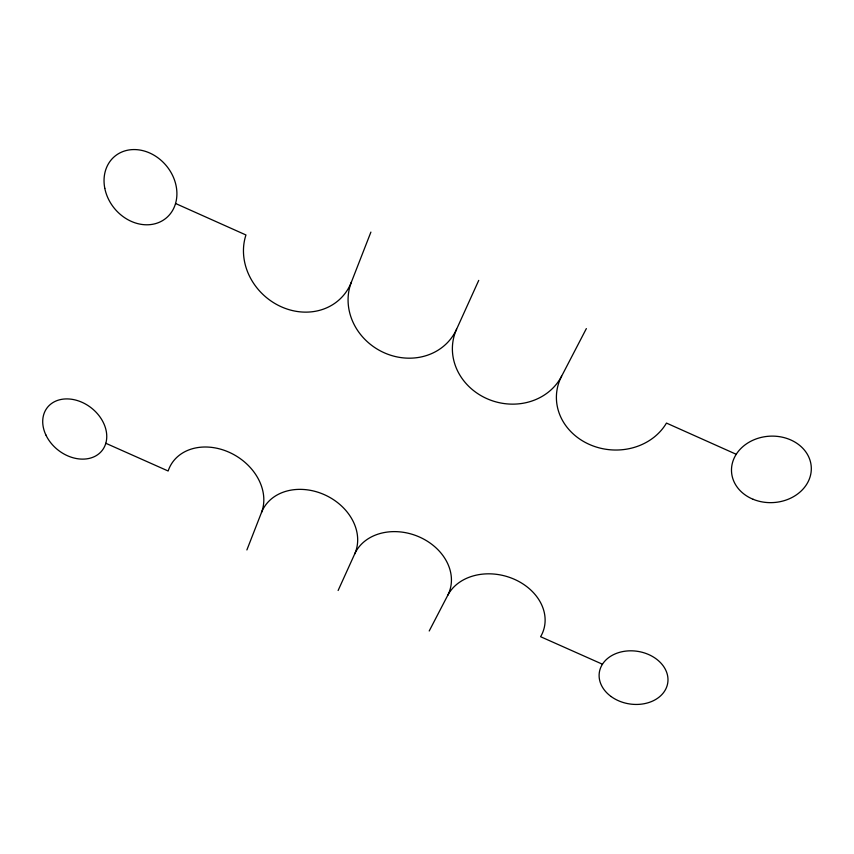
<?xml version="1.0" encoding="UTF-8"?>
<svg xmlns="http://www.w3.org/2000/svg" width="854" height="854" viewBox="0 0 854 854"><rect width="100%" height="100%" fill="white"/><g stroke="black" fill="none" stroke-linecap="round" stroke-linejoin="round"><path stroke-width="1.28" d="M246.891 549.944L261.484 512.528A51.336 40.821 31.4 0 0 229.032 452.225A51.336 40.821 31.4 0 0 168.142 471.002L105.821 443.279M478.731 280.39L456.602 329.206A57.72 52.286 29.9 0 1 384.151 352.745A57.72 52.286 29.9 0 1 351.378 282.14L370.903 232.096M338.12 590.498L354.677 553.99A50.973 40.907 20.5 0 1 419.495 537.038A50.973 40.907 20.5 0 1 447.709 595.387L429.21 630.989M456.602 329.206A57.677 52.179 15.7 0 0 486.791 398.604A57.677 52.179 15.7 0 0 561.622 376.187L586.356 328.587M602.444 664.22L540.603 636.71A51.187 40.64 15.2 0 0 514.492 579.343A51.187 40.64 15.2 0 0 447.72 595.387M175.561 203.498L245.952 234.978A58.446 51.784 41.3 0 0 281.318 306.799A58.446 51.784 41.3 0 0 351.378 282.14M736.233 454.285L666.462 423.072A58.307 51.464 4.9 0 1 589.249 444.379A58.307 51.464 4.9 0 1 561.622 376.187M261.495 512.528A51.026 40.971 26 0 1 324.349 494.669A51.026 40.971 26 0 1 354.677 553.99M45.86 434.932A34.822 26.848 38 0 0 101.178 451.627A34.822 26.848 38 0 0 77.148 400.483A34.822 26.848 38 0 0 45.86 434.932M611.08 696.512A34.608 26.613 8.7 0 0 667.39 684.684A34.608 26.613 8.7 0 0 622.16 651.698A34.608 26.613 8.7 0 0 611.08 696.512M104.796 188.307A40.181 33.605 50.2 0 0 164.737 219.179A40.181 33.605 50.2 0 0 151.895 154.051A40.181 33.605 50.2 0 0 104.796 188.307M753.132 499.291A39.935 33.242 -3.4 0 0 811.268 467.074A39.935 33.242 -3.4 0 0 749.801 441.806A39.935 33.242 -3.4 0 0 753.132 499.291"/></g></svg>
